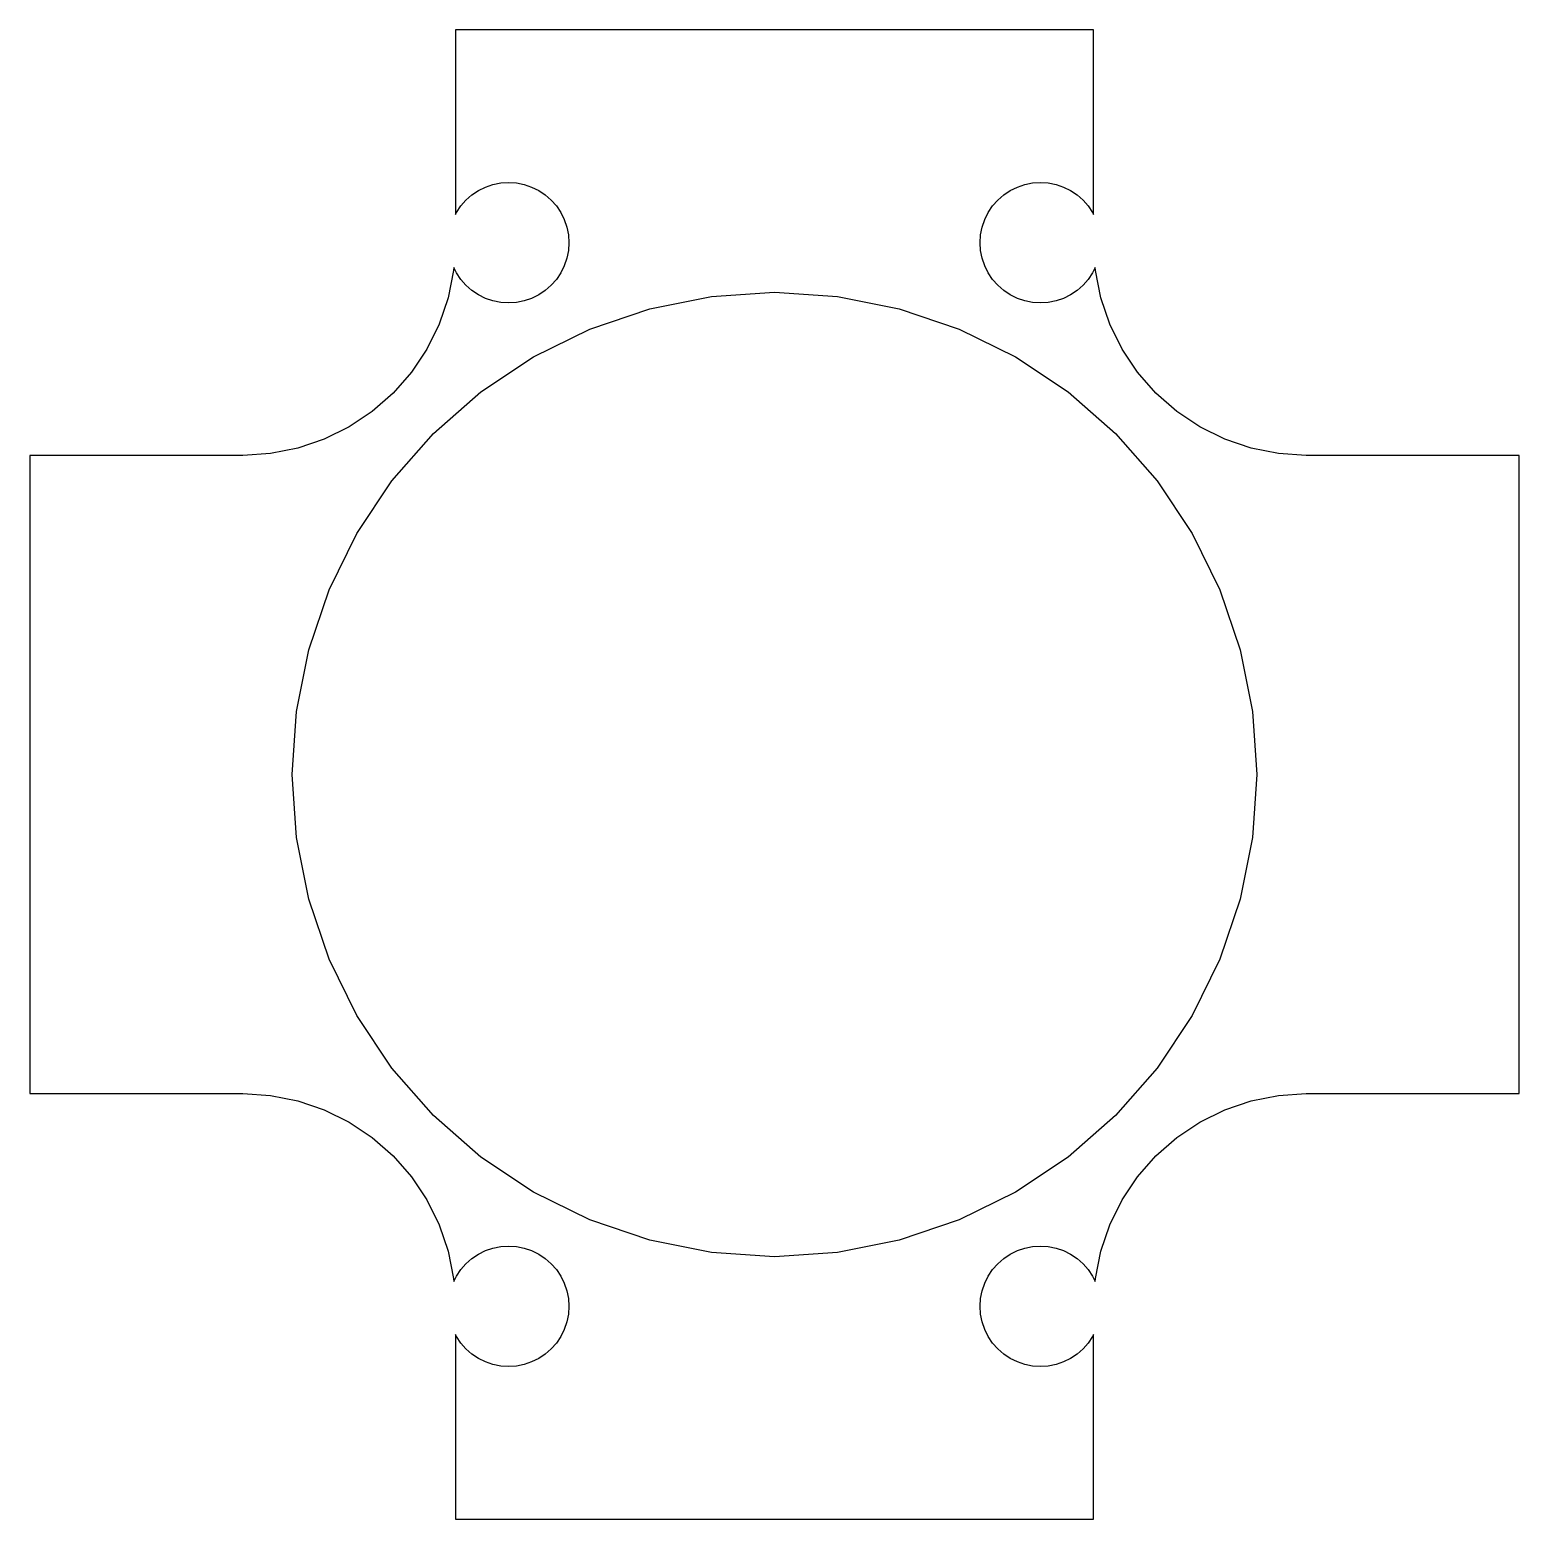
# Model space of a CAD drawing. Header units: metres. Extents: x -21 to 21, y -21 to 21.
import ezdxf

# ---------------------------------------------------------------- set-up
doc = ezdxf.new("R2010")
doc.units = ezdxf.units.M

msp = doc.modelspace()

# ---------------------------------------------------------------- linework, layer by layer
for p, q in [((9, 21.005), (-9, 21.005)), ((-9, 21.005), (-9, 15.7937)), ((9, 15.7937), (9, 21.005)), ((-8.53488, 16.3487), (-8.34999, 16.4722)), ((-8.34999, 16.4722), (-8.15056, 16.5706)), ((-8.15056, 16.5706), (-7.93999, 16.6421)), ((-7.93999, 16.6421), (-7.72189, 16.6855)), ((-7.72189, 16.6855), (-7.5, 16.7)), ((-7.5, 16.7), (-7.27809, 16.6855)), ((-7.27809, 16.6855), (-7.06, 16.6421)), ((-7.06, 16.6421), (-6.84943, 16.5706)), ((-6.84943, 16.5706), (-6.64999, 16.4722)), ((-6.64999, 16.4722), (-6.4651, 16.3487)), ((6.4651, 16.3487), (6.64999, 16.4722)), ((6.64999, 16.4722), (6.84943, 16.5706)), ((6.84943, 16.5706), (7.06, 16.6421)), ((7.06, 16.6421), (7.27809, 16.6855)), ((7.27809, 16.6855), (7.5, 16.7)), ((7.5, 16.7), (7.72189, 16.6855)), ((7.72189, 16.6855), (7.93999, 16.6421)), ((7.93999, 16.6421), (8.15056, 16.5706)), ((8.15056, 16.5706), (8.34999, 16.4722)), ((8.34999, 16.4722), (8.53488, 16.3487)), ((-8.97223, 15.85), (-8.84869, 16.0349)), ((-8.84869, 16.0349), (-8.70207, 16.2021)), ((-8.70207, 16.2021), (-8.53488, 16.3487)), ((-6.4651, 16.3487), (-6.29791, 16.2021)), ((-6.29791, 16.2021), (-6.15129, 16.0349)), ((-6.15129, 16.0349), (-6.02776, 15.85)), ((6.02776, 15.85), (6.15129, 16.0349)), ((6.15129, 16.0349), (6.29791, 16.2021)), ((6.29791, 16.2021), (6.4651, 16.3487)), ((8.53488, 16.3487), (8.70207, 16.2021)), ((8.70207, 16.2021), (8.84869, 16.0349)), ((8.84869, 16.0349), (8.97223, 15.85)), ((-9, 15.7937), (-8.97223, 15.85)), ((-6.02776, 15.85), (-5.9294, 15.6506)), ((-5.9294, 15.6506), (-5.85793, 15.44)), ((5.85793, 15.44), (5.9294, 15.6506)), ((5.9294, 15.6506), (6.02776, 15.85)), ((8.97223, 15.85), (9, 15.7937)), ((-5.85793, 15.44), (-5.81453, 15.2219)), ((-5.81453, 15.2219), (-5.79999, 15)), ((5.79999, 15), (5.81453, 15.2219)), ((5.81453, 15.2219), (5.85793, 15.44)), ((-5.81453, 14.7781), (-5.85793, 14.56)), ((-5.79999, 15), (-5.81453, 14.7781)), ((5.81453, 14.7781), (5.79999, 15)), ((5.85793, 14.56), (5.81453, 14.7781)), ((-9.04591, 14.2994), (-9.05133, 14.2168)), ((-8.97223, 14.15), (-9.04591, 14.2994)), ((-5.9294, 14.3494), (-6.02776, 14.15)), ((-5.85793, 14.56), (-5.9294, 14.3494)), ((5.9294, 14.3494), (5.85793, 14.56)), ((6.02776, 14.15), (5.9294, 14.3494)), ((9.04591, 14.2994), (8.97223, 14.15)), ((9.05133, 14.2168), (9.04591, 14.2994)), ((-9.05133, 14.2168), (-9.20444, 13.4471)), ((-8.84869, 13.9651), (-8.97223, 14.15)), ((-8.70207, 13.7979), (-8.84869, 13.9651)), ((-6.15129, 13.9651), (-6.29791, 13.7979)), ((-6.02776, 14.15), (-6.15129, 13.9651)), ((6.15129, 13.9651), (6.02776, 14.15)), ((6.29791, 13.7979), (6.15129, 13.9651)), ((8.84869, 13.9651), (8.70207, 13.7979)), ((8.97223, 14.15), (8.84869, 13.9651)), ((9.20444, 13.4471), (9.05133, 14.2168)), ((-9.20444, 13.4471), (-9.45671, 12.7039)), ((-8.53488, 13.6513), (-8.70207, 13.7979)), ((-8.34999, 13.5278), (-8.53488, 13.6513)), ((-8.15056, 13.4294), (-8.34999, 13.5278)), ((-6.64999, 13.5278), (-6.84943, 13.4294)), ((-6.4651, 13.6513), (-6.64999, 13.5278)), ((-6.29791, 13.7979), (-6.4651, 13.6513)), ((-3.51993, 13.1366), (-1.77515, 13.4836)), ((-1.77515, 13.4836), (0, 13.6)), ((0, 13.6), (1.77515, 13.4836)), ((1.77515, 13.4836), (3.51993, 13.1366)), ((6.4651, 13.6513), (6.29791, 13.7979)), ((6.64999, 13.5278), (6.4651, 13.6513)), ((6.84943, 13.4294), (6.64999, 13.5278)), ((8.34999, 13.5278), (8.15056, 13.4294)), ((8.53488, 13.6513), (8.34999, 13.5278)), ((8.70207, 13.7979), (8.53488, 13.6513)), ((9.45671, 12.7039), (9.20444, 13.4471)), ((-7.93999, 13.3579), (-8.15056, 13.4294)), ((-7.72189, 13.3145), (-7.93999, 13.3579)), ((-7.5, 13.3), (-7.72189, 13.3145)), ((-7.27809, 13.3145), (-7.5, 13.3)), ((-7.06, 13.3579), (-7.27809, 13.3145)), ((-6.84943, 13.4294), (-7.06, 13.3579)), ((-5.20448, 12.5648), (-3.51993, 13.1366)), ((3.51993, 13.1366), (5.20448, 12.5648)), ((7.06, 13.3579), (6.84943, 13.4294)), ((7.27809, 13.3145), (7.06, 13.3579)), ((7.5, 13.3), (7.27809, 13.3145)), ((7.72189, 13.3145), (7.5, 13.3)), ((7.93999, 13.3579), (7.72189, 13.3145)), ((8.15056, 13.4294), (7.93999, 13.3579)), ((-9.45671, 12.7039), (-9.80383, 12)), ((9.80383, 12), (9.45671, 12.7039)), ((-6.79999, 11.7779), (-5.20448, 12.5648)), ((5.20448, 12.5648), (6.79999, 11.7779)), ((-9.80383, 12), (-10.2399, 11.3474)), ((-8.27914, 10.7896), (-6.79999, 11.7779)), ((6.79999, 11.7779), (8.27914, 10.7896)), ((10.2399, 11.3474), (9.80383, 12)), ((-10.2399, 11.3474), (-10.7574, 10.7574)), ((10.7574, 10.7574), (10.2399, 11.3474)), ((-10.7574, 10.7574), (-11.3474, 10.2399)), ((-9.61664, 9.61664), (-8.27914, 10.7896)), ((8.27914, 10.7896), (9.61664, 9.61664)), ((11.3474, 10.2399), (10.7574, 10.7574)), ((-11.3474, 10.2399), (-12, 9.80383)), ((12, 9.80383), (11.3474, 10.2399)), ((-12, 9.80383), (-12.7039, 9.45671)), ((12.7039, 9.45671), (12, 9.80383)), ((-12.7039, 9.45671), (-13.4471, 9.20444)), ((-10.7896, 8.27914), (-9.61664, 9.61664)), ((9.61664, 9.61664), (10.7896, 8.27914)), ((13.4471, 9.20444), (12.7039, 9.45671)), ((-15, 9), (-21.005, 9)), ((-21.005, 9), (-21.005, -9)), ((-14.2168, 9.05133), (-15, 9)), ((-13.4471, 9.20444), (-14.2168, 9.05133)), ((14.2168, 9.05133), (13.4471, 9.20444)), ((15, 9), (14.2168, 9.05133)), ((21.005, 9), (15, 9)), ((21.005, -9), (21.005, 9)), ((-11.7779, 6.79999), (-10.7896, 8.27914)), ((10.7896, 8.27914), (11.7779, 6.79999)), ((-12.5648, 5.20448), (-11.7779, 6.79999)), ((11.7779, 6.79999), (12.5648, 5.20448)), ((-13.1366, 3.51993), (-12.5648, 5.20448)), ((12.5648, 5.20448), (13.1366, 3.51993)), ((-13.4836, 1.77515), (-13.1366, 3.51993)), ((13.1366, 3.51993), (13.4836, 1.77515)), ((-13.6, 0), (-13.4836, 1.77515)), ((13.4836, 1.77515), (13.6, 0)), ((-13.4836, -1.77515), (-13.6, 0)), ((13.6, 0), (13.4836, -1.77515)), ((-13.1366, -3.51993), (-13.4836, -1.77515)), ((13.4836, -1.77515), (13.1366, -3.51993)), ((-12.5648, -5.20448), (-13.1366, -3.51993)), ((13.1366, -3.51993), (12.5648, -5.20448)), ((-11.7779, -6.79999), (-12.5648, -5.20448)), ((12.5648, -5.20448), (11.7779, -6.79999)), ((-10.7896, -8.27914), (-11.7779, -6.79999)), ((11.7779, -6.79999), (10.7896, -8.27914)), ((-9.61664, -9.61664), (-10.7896, -8.27914)), ((10.7896, -8.27914), (9.61664, -9.61664)), ((-21.005, -9), (-15, -9)), ((-15, -9), (-14.2168, -9.05133)), ((-14.2168, -9.05133), (-13.4471, -9.20444)), ((-13.4471, -9.20444), (-12.7039, -9.45671)), ((12.7039, -9.45671), (13.4471, -9.20444)), ((13.4471, -9.20444), (14.2168, -9.05133)), ((14.2168, -9.05133), (15, -9)), ((15, -9), (21.005, -9)), ((-12.7039, -9.45671), (-12, -9.80383)), ((-8.27914, -10.7896), (-9.61664, -9.61664)), ((9.61664, -9.61664), (8.27914, -10.7896)), ((12, -9.80383), (12.7039, -9.45671)), ((-12, -9.80383), (-11.3474, -10.2399)), ((11.3474, -10.2399), (12, -9.80383)), ((-11.3474, -10.2399), (-10.7574, -10.7574)), ((10.7574, -10.7574), (11.3474, -10.2399)), ((-10.7574, -10.7574), (-10.2399, -11.3474)), ((-6.79999, -11.7779), (-8.27914, -10.7896)), ((8.27914, -10.7896), (6.79999, -11.7779)), ((10.2399, -11.3474), (10.7574, -10.7574)), ((-10.2399, -11.3474), (-9.80383, -12)), ((9.80383, -12), (10.2399, -11.3474)), ((-9.80383, -12), (-9.45671, -12.7039)), ((-5.20448, -12.5648), (-6.79999, -11.7779)), ((6.79999, -11.7779), (5.20448, -12.5648)), ((9.45671, -12.7039), (9.80383, -12)), ((-3.51993, -13.1366), (-5.20448, -12.5648)), ((5.20448, -12.5648), (3.51993, -13.1366)), ((-9.45671, -12.7039), (-9.20444, -13.4471)), ((9.20444, -13.4471), (9.45671, -12.7039)), ((-8.34999, -13.5278), (-8.15056, -13.4294)), ((-8.15056, -13.4294), (-7.93999, -13.3579)), ((-7.93999, -13.3579), (-7.72189, -13.3145)), ((-7.72189, -13.3145), (-7.5, -13.3)), ((-7.5, -13.3), (-7.27809, -13.3145)), ((-7.27809, -13.3145), (-7.06, -13.3579)), ((-7.06, -13.3579), (-6.84943, -13.4294)), ((-6.84943, -13.4294), (-6.64999, -13.5278)), ((-1.77515, -13.4836), (-3.51993, -13.1366)), ((3.51993, -13.1366), (1.77515, -13.4836)), ((6.64999, -13.5278), (6.84943, -13.4294)), ((6.84943, -13.4294), (7.06, -13.3579)), ((7.06, -13.3579), (7.27809, -13.3145)), ((7.27809, -13.3145), (7.5, -13.3)), ((7.5, -13.3), (7.72189, -13.3145)), ((7.72189, -13.3145), (7.93999, -13.3579)), ((7.93999, -13.3579), (8.15056, -13.4294)), ((8.15056, -13.4294), (8.34999, -13.5278)), ((-9.20444, -13.4471), (-9.05133, -14.2168)), ((-8.84869, -13.9651), (-8.70207, -13.7979)), ((-8.70207, -13.7979), (-8.53488, -13.6513)), ((-8.53488, -13.6513), (-8.34999, -13.5278)), ((-6.64999, -13.5278), (-6.4651, -13.6513)), ((-6.4651, -13.6513), (-6.29791, -13.7979)), ((-6.29791, -13.7979), (-6.15129, -13.9651)), ((0, -13.6), (-1.77515, -13.4836)), ((1.77515, -13.4836), (0, -13.6)), ((6.15129, -13.9651), (6.29791, -13.7979)), ((6.29791, -13.7979), (6.4651, -13.6513)), ((6.4651, -13.6513), (6.64999, -13.5278)), ((8.34999, -13.5278), (8.53488, -13.6513)), ((8.53488, -13.6513), (8.70207, -13.7979)), ((8.70207, -13.7979), (8.84869, -13.9651)), ((9.05133, -14.2168), (9.20444, -13.4471)), ((-9.05133, -14.2168), (-9.04591, -14.2994)), ((-9.04591, -14.2994), (-8.97223, -14.15)), ((-8.97223, -14.15), (-8.84869, -13.9651)), ((-6.15129, -13.9651), (-6.02776, -14.15)), ((-6.02776, -14.15), (-5.9294, -14.3494)), ((5.9294, -14.3494), (6.02776, -14.15)), ((6.02776, -14.15), (6.15129, -13.9651)), ((8.84869, -13.9651), (8.97223, -14.15)), ((8.97223, -14.15), (9.04591, -14.2994)), ((9.04591, -14.2994), (9.05133, -14.2168)), ((-5.9294, -14.3494), (-5.85793, -14.56)), ((-5.85793, -14.56), (-5.81453, -14.7781)), ((5.81453, -14.7781), (5.85793, -14.56)), ((5.85793, -14.56), (5.9294, -14.3494)), ((-5.81453, -14.7781), (-5.79999, -15)), ((-5.79999, -15), (-5.81453, -15.2219)), ((5.79999, -15), (5.81453, -14.7781)), ((5.81453, -15.2219), (5.79999, -15)), ((-5.85793, -15.44), (-5.9294, -15.6506)), ((-5.81453, -15.2219), (-5.85793, -15.44)), ((5.85793, -15.44), (5.81453, -15.2219)), ((5.9294, -15.6506), (5.85793, -15.44)), ((-8.97223, -15.85), (-9, -15.7937)), ((-9, -15.7937), (-9, -21.005)), ((-8.84869, -16.0349), (-8.97223, -15.85)), ((-6.02776, -15.85), (-6.15129, -16.0349)), ((-5.9294, -15.6506), (-6.02776, -15.85)), ((6.02776, -15.85), (5.9294, -15.6506)), ((6.15129, -16.0349), (6.02776, -15.85)), ((8.97223, -15.85), (8.84869, -16.0349)), ((9, -15.7937), (8.97223, -15.85)), ((9, -21.005), (9, -15.7937)), ((-8.70207, -16.2021), (-8.84869, -16.0349)), ((-8.53488, -16.3487), (-8.70207, -16.2021)), ((-8.34999, -16.4722), (-8.53488, -16.3487)), ((-6.4651, -16.3487), (-6.64999, -16.4722)), ((-6.29791, -16.2021), (-6.4651, -16.3487)), ((-6.15129, -16.0349), (-6.29791, -16.2021)), ((6.29791, -16.2021), (6.15129, -16.0349)), ((6.4651, -16.3487), (6.29791, -16.2021)), ((6.64999, -16.4722), (6.4651, -16.3487)), ((8.53488, -16.3487), (8.34999, -16.4722)), ((8.70207, -16.2021), (8.53488, -16.3487)), ((8.84869, -16.0349), (8.70207, -16.2021)), ((-8.15056, -16.5706), (-8.34999, -16.4722)), ((-7.93999, -16.6421), (-8.15056, -16.5706)), ((-7.72189, -16.6855), (-7.93999, -16.6421)), ((-7.5, -16.7), (-7.72189, -16.6855)), ((-7.27809, -16.6855), (-7.5, -16.7)), ((-7.06, -16.6421), (-7.27809, -16.6855)), ((-6.84943, -16.5706), (-7.06, -16.6421)), ((-6.64999, -16.4722), (-6.84943, -16.5706)), ((6.84943, -16.5706), (6.64999, -16.4722)), ((7.06, -16.6421), (6.84943, -16.5706)), ((7.27809, -16.6855), (7.06, -16.6421)), ((7.5, -16.7), (7.27809, -16.6855)), ((7.72189, -16.6855), (7.5, -16.7)), ((7.93999, -16.6421), (7.72189, -16.6855)), ((8.15056, -16.5706), (7.93999, -16.6421)), ((8.34999, -16.4722), (8.15056, -16.5706)), ((-9, -21.005), (9, -21.005))]:
    msp.add_line(p, q)

doc.saveas('drawing.dxf')
